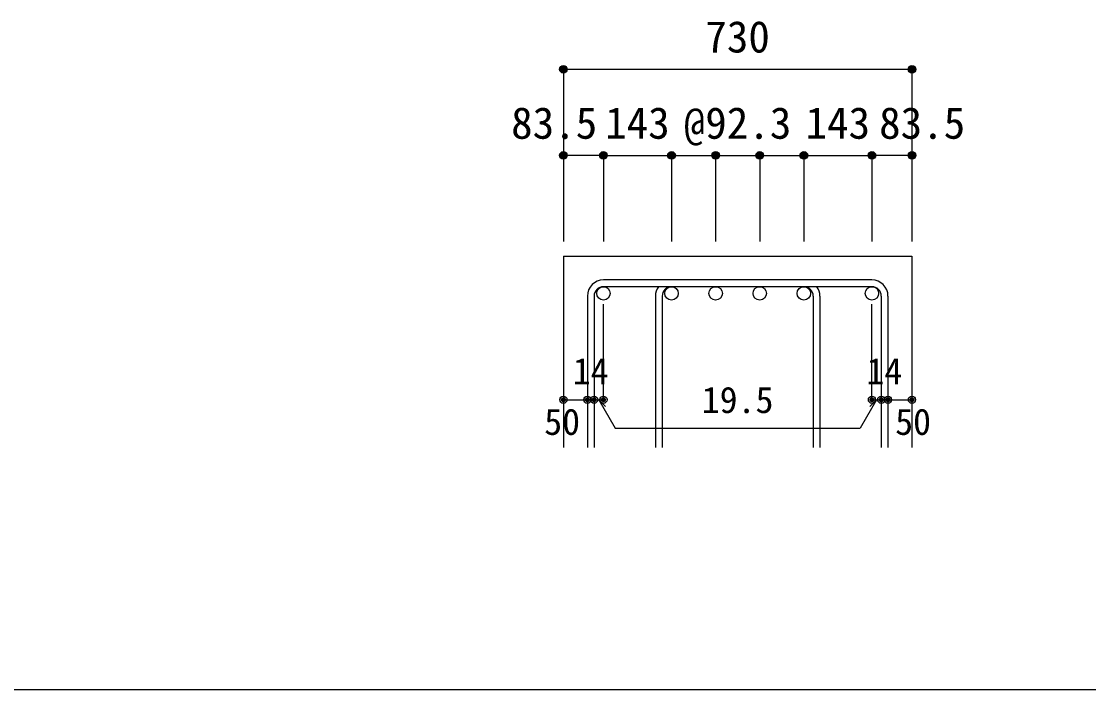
# Model space of a CAD drawing. Units: millimetres at full size, sheet at 1:30; details may follow other scales. Extents: x -5973 to 5954, y -4195 to 4201.
# Drawn here: x -942 to 1284, y -4195 to -2800 of the extents above; entities that cross this region are included whole.
import ezdxf
from ezdxf.enums import TextEntityAlignment as Align

# ---------------------------------------------------------------- set-up
doc = ezdxf.new("R2010")
doc.units = ezdxf.units.MM
doc.header["$LTSCALE"] = 30
doc.header["$PDMODE"] = 32
doc.header["$PDSIZE"] = 15
for name, color, linetype in [('0-1_躯体線', 2, 'Continuous'), ('0-5_基礎梁筋', 7, 'Continuous'), ('0-6_スタラップ筋', 7, 'Continuous'), ('0-D_寸法', 4, 'Continuous'), ('F-0_枠', 6, 'Continuous')]:
    doc.layers.add(name, color=color, linetype=linetype)
doc.styles.add('ＭＳ ゴシック', font='')
doc.styles.get('ＭＳ ゴシック').set_extended_font_data('MS Gothic')

msp = doc.modelspace()

# ---------------------------------------------------------------- linework, layer by layer
at = {"layer": '0-1_躯体線'}
for p, q in [((188.94, -3289.89), (188.94, -3689.89)), ((188.94, -3289.89), (915.94, -3289.89)), ((915.94, -3289.89), (915.94, -3689.89))]:
    msp.add_line(p, q, dxfattribs=at)
at = {"layer": '0-5_基礎梁筋', "color": 3}
for centre in [(272.44, -3367.89), (414.44, -3367.89), (506.44, -3367.89), (598.44, -3367.89), (690.44, -3367.89), (832.44, -3367.89)]:
    msp.add_circle(centre, 14, dxfattribs=at)
at = {"layer": '0-6_スタラップ筋'}
for p, q in [((832.44, -3339.89), (272.44, -3339.89)), ((832.44, -3353.89), (272.44, -3353.89)), ((238.94, -3373.39), (238.94, -3689.89)), ((252.94, -3373.39), (252.94, -3689.89)), ((380.94, -3373.39), (380.94, -3689.89)), ((394.94, -3373.39), (394.94, -3689.89)), ((709.94, -3373.39), (709.94, -3689.89)), ((723.94, -3373.39), (723.94, -3689.89)), ((851.94, -3373.39), (851.94, -3689.89)), ((865.94, -3373.39), (865.94, -3689.89))]:
    msp.add_line(p, q, dxfattribs=at)
for centre, radius, start, end in [((272.44, -3373.39), 33.5, 90, 180), ((272.44, -3373.39), 19.5, 90, 180), ((414.44, -3373.39), 33.5, 144.40235, 180), ((414.44, -3373.39), 19.5, 90, 180), ((690.44, -3373.39), 19.5, 0, 90), ((690.44, -3373.39), 33.5, 0, 35.59765), ((832.44, -3373.39), 33.5, 0, 90), ((832.44, -3373.39), 19.5, 0, 90)]:
    msp.add_arc(centre, radius, start, end, dxfattribs=at)
at = {"layer": '0-D_寸法'}
for p, q in [((188.94, -2899.89), (188.94, -3079.89)), ((188.94, -2899.89), (915.94, -2899.89)), ((915.94, -2899.89), (915.94, -3079.89)), ((272.44, -3079.89), (188.94, -3079.89)), ((188.94, -3079.89), (188.94, -3259.89)), ((272.44, -3079.89), (272.44, -3259.89)), ((272.44, -3079.89), (690.44, -3079.89)), ((414.44, -3079.89), (414.44, -3259.89)), ((506.44, -3079.89), (506.44, -3259.89)), ((598.44, -3079.89), (598.44, -3259.89)), ((690.44, -3079.89), (690.44, -3259.89)), ((690.44, -3079.89), (832.44, -3079.89)), ((915.94, -3079.89), (832.44, -3079.89)), ((832.44, -3079.89), (832.44, -3259.89)), ((915.94, -3079.89), (915.94, -3259.89)), ((272.44, -3589.89), (272.44, -3390.56)), ((832.44, -3589.89), (832.44, -3390.56)), ((188.94, -3589.89), (238.94, -3589.89)), ((238.94, -3589.89), (272.44, -3589.89)), ((262.69, -3589.89), (276.83, -3604.04)), ((262.69, -3589.89), (296.91, -3649.17)), ((842.19, -3589.89), (807.96, -3649.17)), ((842.19, -3589.89), (828.04, -3604.04)), ((832.44, -3589.89), (915.94, -3589.89)), ((851.94, -3589.89), (865.94, -3589.89)), ((296.91, -3649.17), (807.96, -3649.17))]:
    msp.add_line(p, q, dxfattribs=at)
msp.add_lwpolyline([(915.94, -2899.89), (915.94, -3079.89), (915.94, -3259.89)], dxfattribs=at)
for centre, radius in [((188.94, -2899.89), 8), ((188.94, -2899.89), 7.2), ((188.94, -2899.89), 6.4), ((915.94, -2899.89), 8), ((915.94, -2899.89), 7.2), ((915.94, -2899.89), 6.4), ((188.94, -2899.89), 5.6), ((188.94, -2899.89), 4.8), ((188.94, -2899.89), 4), ((188.94, -2899.89), 3.2), ((188.94, -2899.89), 2.4), ((188.94, -2899.89), 1.6), ((188.94, -2899.89), 0.8), ((915.94, -2899.89), 5.6), ((915.94, -2899.89), 4.8), ((915.94, -2899.89), 4), ((915.94, -2899.89), 3.2), ((915.94, -2899.89), 2.4), ((915.94, -2899.89), 1.6), ((915.94, -2899.89), 0.8), ((188.94, -3079.89), 8), ((272.44, -3079.89), 8), ((414.44, -3079.89), 8), ((506.44, -3079.89), 8), ((598.44, -3079.89), 8), ((690.44, -3079.89), 8), ((832.44, -3079.89), 8), ((915.94, -3079.89), 8), ((188.94, -3079.89), 7.2), ((188.94, -3079.89), 6.4), ((188.94, -3079.89), 5.6), ((188.94, -3079.89), 4.8), ((188.94, -3079.89), 4), ((188.94, -3079.89), 3.2), ((188.94, -3079.89), 2.4), ((188.94, -3079.89), 1.6), ((188.94, -3079.89), 0.8), ((272.44, -3079.89), 7.2), ((272.44, -3079.89), 6.4), ((272.44, -3079.89), 5.6), ((272.44, -3079.89), 4.8), ((272.44, -3079.89), 4), ((272.44, -3079.89), 3.2), ((272.44, -3079.89), 2.4), ((272.44, -3079.89), 1.6), ((272.44, -3079.89), 0.8), ((414.44, -3079.89), 7.2), ((414.44, -3079.89), 6.4), ((414.44, -3079.89), 5.6), ((414.44, -3079.89), 4.8), ((414.44, -3079.89), 4), ((414.44, -3079.89), 3.2), ((414.44, -3079.89), 2.4), ((414.44, -3079.89), 1.6), ((414.44, -3079.89), 0.8), ((506.44, -3079.89), 7.2), ((506.44, -3079.89), 6.4), ((506.44, -3079.89), 5.6), ((506.44, -3079.89), 4.8), ((506.44, -3079.89), 4), ((506.44, -3079.89), 3.2), ((506.44, -3079.89), 2.4), ((506.44, -3079.89), 1.6), ((506.44, -3079.89), 0.8), ((598.44, -3079.89), 7.2), ((598.44, -3079.89), 6.4), ((598.44, -3079.89), 5.6), ((598.44, -3079.89), 4.8), ((598.44, -3079.89), 4), ((598.44, -3079.89), 3.2), ((598.44, -3079.89), 2.4), ((598.44, -3079.89), 1.6), ((598.44, -3079.89), 0.8), ((690.44, -3079.89), 7.2), ((690.44, -3079.89), 6.4), ((690.44, -3079.89), 5.6), ((690.44, -3079.89), 4.8), ((690.44, -3079.89), 4), ((690.44, -3079.89), 3.2), ((690.44, -3079.89), 2.4), ((690.44, -3079.89), 1.6), ((690.44, -3079.89), 0.8), ((832.44, -3079.89), 7.2), ((832.44, -3079.89), 6.4), ((832.44, -3079.89), 5.6), ((832.44, -3079.89), 4.8), ((832.44, -3079.89), 4), ((832.44, -3079.89), 3.2), ((832.44, -3079.89), 2.4), ((832.44, -3079.89), 1.6), ((832.44, -3079.89), 0.8), ((915.94, -3079.89), 7.2), ((915.94, -3079.89), 6.4), ((915.94, -3079.89), 5.6), ((915.94, -3079.89), 4.8), ((915.94, -3079.89), 4), ((915.94, -3079.89), 3.2), ((915.94, -3079.89), 2.4), ((915.94, -3079.89), 1.6), ((915.94, -3079.89), 0.8), ((188.94, -3589.89), 4), ((188.94, -3589.89), 3.6), ((188.94, -3589.89), 3.2), ((188.94, -3589.89), 2.8), ((188.94, -3589.89), 2.4), ((188.94, -3589.89), 2), ((188.94, -3589.89), 1.6), ((188.94, -3589.89), 1.2), ((188.94, -3589.89), 0.8), ((188.94, -3589.89), 0.4), ((238.94, -3589.89), 4), ((238.94, -3589.89), 3.6), ((238.94, -3589.89), 3.2), ((238.94, -3589.89), 2.8), ((238.94, -3589.89), 2.4), ((238.94, -3589.89), 2), ((238.94, -3589.89), 1.6), ((238.94, -3589.89), 1.2), ((238.94, -3589.89), 0.8), ((238.94, -3589.89), 0.4), ((252.94, -3589.89), 4), ((252.94, -3589.89), 3.6), ((252.94, -3589.89), 3.2), ((252.94, -3589.89), 2.8), ((252.94, -3589.89), 2.4), ((252.94, -3589.89), 2), ((252.94, -3589.89), 1.6), ((252.94, -3589.89), 1.2), ((252.94, -3589.89), 0.8), ((252.94, -3589.89), 0.4), ((272.44, -3589.89), 4), ((272.44, -3589.89), 3.6), ((272.44, -3589.89), 3.2), ((272.44, -3589.89), 2.8), ((272.44, -3589.89), 2.4), ((272.44, -3589.89), 2), ((272.44, -3589.89), 1.6), ((272.44, -3589.89), 1.2), ((272.44, -3589.89), 0.8), ((272.44, -3589.89), 0.4), ((832.44, -3589.89), 4), ((832.44, -3589.89), 3.6), ((832.44, -3589.89), 3.2), ((832.44, -3589.89), 2.8), ((832.44, -3589.89), 2.4), ((832.44, -3589.89), 2), ((832.44, -3589.89), 1.6), ((832.44, -3589.89), 1.2), ((832.44, -3589.89), 0.8), ((832.44, -3589.89), 0.4), ((851.94, -3589.89), 4), ((851.94, -3589.89), 3.6), ((851.94, -3589.89), 3.2), ((851.94, -3589.89), 2.8), ((851.94, -3589.89), 2.4), ((851.94, -3589.89), 2), ((851.94, -3589.89), 1.6), ((851.94, -3589.89), 1.2), ((851.94, -3589.89), 0.8), ((851.94, -3589.89), 0.4), ((865.94, -3589.89), 4), ((865.94, -3589.89), 3.6), ((865.94, -3589.89), 3.2), ((865.94, -3589.89), 2.8), ((865.94, -3589.89), 2.4), ((865.94, -3589.89), 2), ((865.94, -3589.89), 1.6), ((865.94, -3589.89), 1.2), ((865.94, -3589.89), 0.8), ((865.94, -3589.89), 0.4), ((915.94, -3589.89), 4), ((915.94, -3589.89), 3.6), ((915.94, -3589.89), 3.2), ((915.94, -3589.89), 2.8), ((915.94, -3589.89), 2.4), ((915.94, -3589.89), 2), ((915.94, -3589.89), 1.6), ((915.94, -3589.89), 1.2), ((915.94, -3589.89), 0.8), ((915.94, -3589.89), 0.4)]:
    msp.add_circle(centre, radius, dxfattribs=at)
at = {"layer": '0-D_寸法', "color": 7}
for p in [(188.94, -2899.89), (915.94, -2899.89), (188.94, -3079.89), (272.44, -3079.89), (414.44, -3079.89), (506.44, -3079.89), (598.44, -3079.89), (690.44, -3079.89), (832.44, -3079.89), (915.94, -3079.89), (188.94, -3589.89), (238.94, -3589.89), (252.94, -3589.89), (272.44, -3589.89), (832.44, -3589.89), (851.94, -3589.89), (865.94, -3589.89), (915.94, -3589.89)]:
    msp.add_point(p, dxfattribs=at)
at = {"layer": 'F-0_枠'}
msp.add_line((5954.1, -4195.24), (-5972.88, -4195.24), dxfattribs=at)

# ---------------------------------------------------------------- texts
at = {"layer": '0-D_寸法', "style": 'ＭＳ ゴシック'}
for s, height, p in [('730', 65.98, (484.94, -2884.89)), ('83.5', 65.98, (79.94, -3064.89)), ('143', 65.98, (275.94, -3064.89)), ('@92.3', 65.98, (439.94, -3064.89)), ('143', 65.98, (693.94, -3064.89)), ('83.5', 65.98, (847.44, -3064.89)), ('14', 54.99, (208.4, -3574.44)), ('14', 54.99, (820.98, -3574.44)), ('19.5', 54.99, (477.44, -3634.17)), ('50', 54.99, (148.94, -3679.89)), ('50', 54.99, (880.94, -3679.89))]:
    msp.add_text(s, height=height, dxfattribs=at).set_placement(p, align=Align.BOTTOM_LEFT)

doc.saveas('drawing.dxf')
